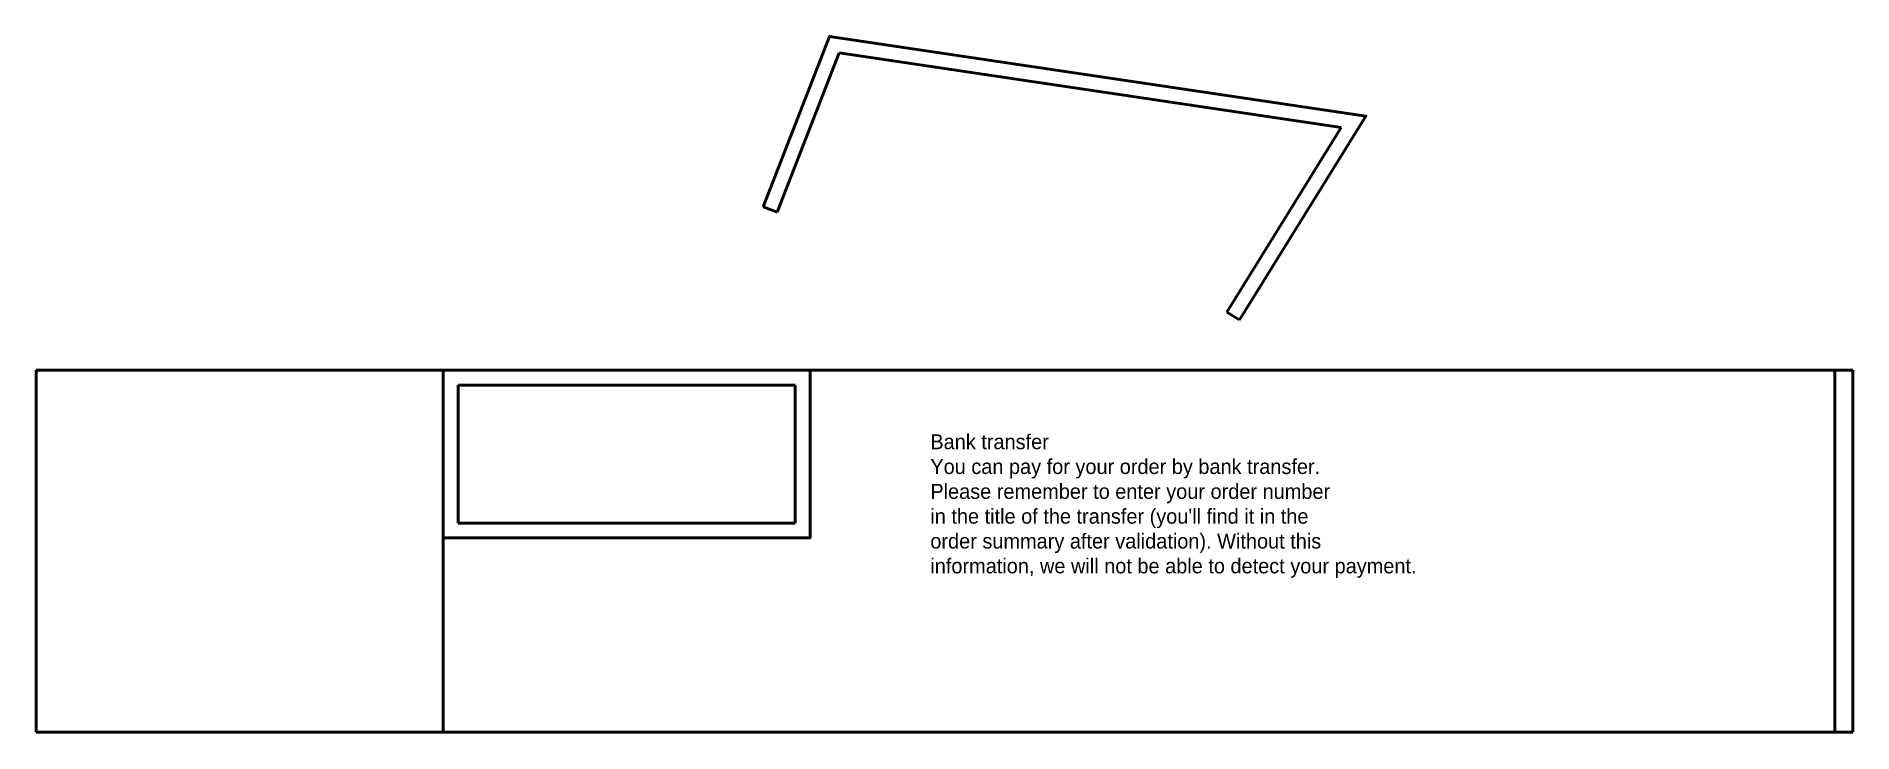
# Model space of a CAD drawing. Header units: millimetres. Extents: x 0 to 12190, y -3 to 4671.
import ezdxf

# ---------------------------------------------------------------- set-up
doc = ezdxf.new("R2010")
doc.units = ezdxf.units.MM
doc.layers.get('0').update_dxf_attribs({"lineweight": 50, "true_color": 0x000000})
doc.styles.add('textstyle0', font='')
doc.styles.add('textstyle1', font='')
doc.styles.get('textstyle0').set_extended_font_data('Standard')
doc.styles.get('textstyle1').set_extended_font_data('Standard')

msp = doc.modelspace()

# ---------------------------------------------------------------- linework, layer by layer
for p, q in [((4971, 3490), (5388, 4561)), ((5388, 4561), (8758, 4059)), ((8758, 4059), (7990, 2820)), ((4971, 3490), (4878, 3526)), ((8075, 2768), (7990, 2820)), ((12190, 2430), (0, 2430)), ((0, 2430), (0, 0)), ((2730, 2430), (2730, 0)), ((2830, 1404), (2830, 2330)), ((2830, 2330), (5093, 2330)), ((5093, 2330), (5093, 1404)), ((12070, 0), (12070, 2430)), ((12190, 0), (12190, 2430)), ((5093, 1404), (2830, 1404)), ((0, 0), (12190, 0))]:
    msp.add_line(p, q)
msp.add_lwpolyline([(4878, 3526), (5324, 4671), (8923, 4136), (8075, 2768)])
msp.add_lwpolyline([(2730, 2430), (5193, 2430), (5193, 1304), (2730, 1304)], close=True)

# ---------------------------------------------------------------- texts
at = {"ltscale": 100, "insert": (6000, 2000), "char_height": 100, "attachment_point": 1, "style": 'textstyle0'}
msp.add_mtext("\\ffira_sans_medium|b0|i0|c0|p0;\\c0;Bank transfer\\P\\fSoleil,Helvetica Neue,Helvetica,Roboto,Arial,sans-serif|b0|i0|c0|p0;You can pay for your order by bank transfer. \\PPlease remember to enter your order number \\Pin the title of the transfer (you'll find it in the \\Porder summary after validation). Without this \\Pinformation, we will not be able to detect your payment.", dxfattribs=at)
at = {"insert": (0, 0), "char_height": 1, "attachment_point": 1, "style": 'textstyle1'}
msp.add_mtext("\\S^U+fffc\\P\\ffira_sans_medium|b0|i0|c0|p0;\\c1059410;Bank transfer\\P\\fSoleil,Helvetica Neue,Helvetica,Roboto,Arial,sans-serif|b0|i0|c0|p0;You can pay for your order by bank transfer. Please remember to enter your order number in the title of the transfer (you'll find it in the order summary after validation). Without this information, we will not be able to detect your payment.", dxfattribs=at)

doc.saveas('drawing.dxf')
